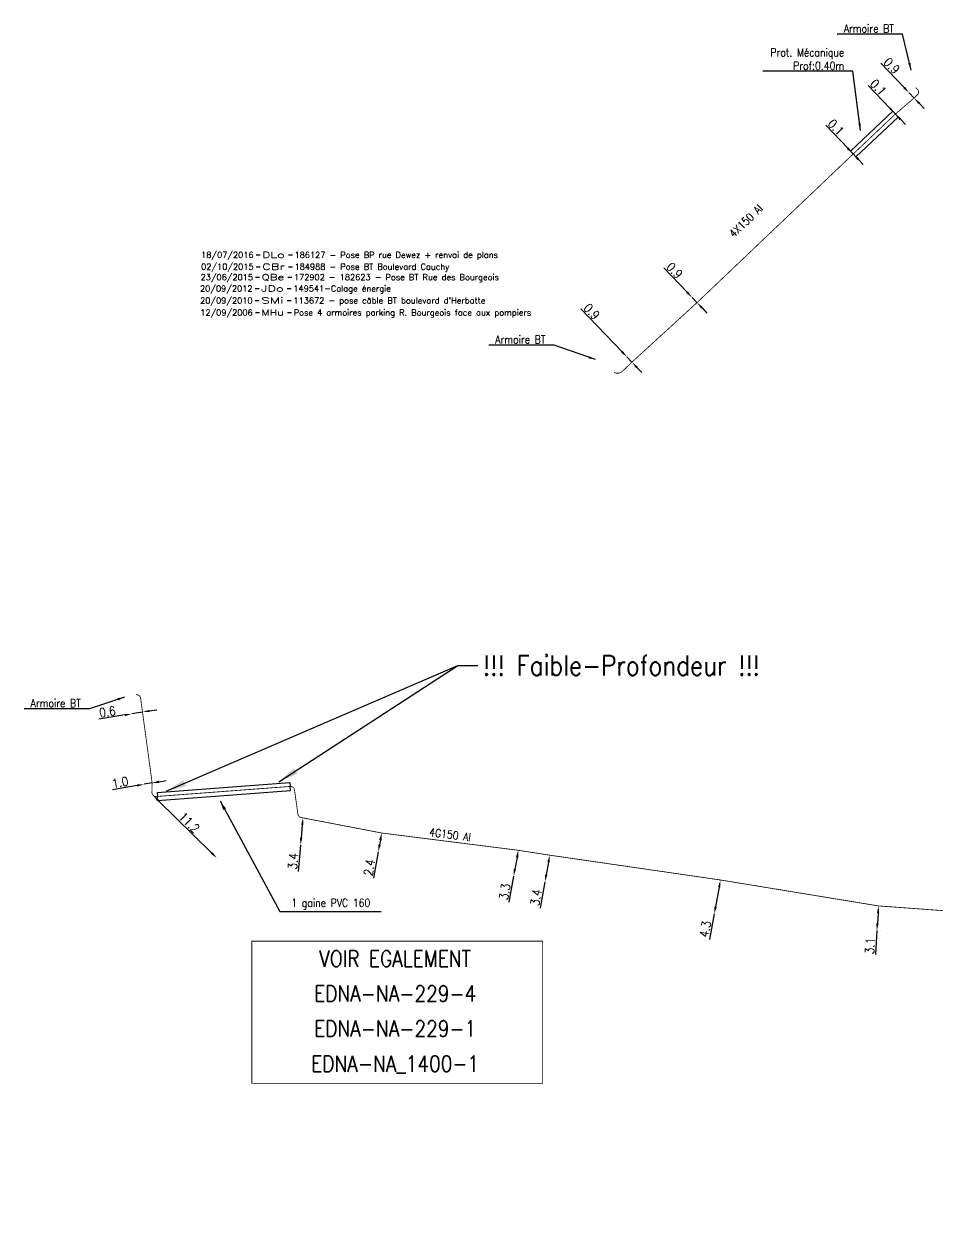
# Model space of a CAD drawing. Header units: millimetres. Extents: x 184994 to 186004, y 128000 to 129009.
# Drawn here: x 185491.3 to 185605.4, y 128396.6 to 128547.5 of the extents above; entities that cross this region are included whole.
import ezdxf
from ezdxf.enums import TextEntityAlignment as Align

# ---------------------------------------------------------------- set-up
doc = ezdxf.new("R2010")
doc.units = ezdxf.units.MM
doc.header["$PDMODE"] = 34
doc.linetypes.add('B_ST_Al', pattern=[2000, 1000, 1000])
doc.layers.get('0').update_dxf_attribs({"linetype": 'CONTINUOUS'})
doc.layers.get('Defpoints').update_dxf_attribs({"linetype": 'CONTINUOUS'})
for name, color, linetype in [('B_100', 3, 'CONTINUOUS'), ('B_400', 7, 'CONTINUOUS'), ('B_420', 7, 'CONTINUOUS'), ('B_930', 7, 'CONTINUOUS')]:
    doc.layers.add(name, color=color, linetype=linetype)
doc.layers.add('B_910', color=7, linetype='CONTINUOUS', plot=False)
doc.styles.get("Standard").update_dxf_attribs({"font": 'romans.shx', "width": 0.85})
doc.dimstyles.get("Standard").update_dxf_attribs({"dimtxt": 1.5, "dimasz": 1.2, "dimexe": 0.625, "dimexo": 0.625, "dimgap": 0.25, "dimtad": 1, "dimdec": 1, "dimzin": 0, "dimdsep": 46, "dimtxsty": 'Standard', "dimcen": -0.5, "dimadec": 0, "dimazin": 0, "dimtfac": 1, "dimtdec": 1, "dimtmove": 0, "dimatfit": 3, "dimfxl": 0, "dimtolj": 1, "dimtzin": 0, "dimarcsym": 0})

# ---------------------------------------------------------------- blocks, each defined once
blk = doc.blocks.new('*D35')
at = {"layer": 'B_100', "color": 0, "linetype": 'Continuous', "lineweight": -2, "transparency": 16777216}
for p, q in [((185574.11, 128514.02), (185571.19, 128517.07)), ((185575.35, 128512.72), (185574.73, 128513.37)), ((185575.98, 128512.07), (185576.6, 128511.42))]:
    blk.add_line(p, q, dxfattribs=at)
at = {"layer": 'B_100', "color": 0, "linetype": 'Continuous', "transparency": 16777216}
for points in [[(185574.22, 128514.12), (185574, 128513.91), (185574.73, 128513.37)], [(185576.08, 128512.17), (185575.87, 128511.96), (185575.35, 128512.72)]]:
    blk.add_solid(points, dxfattribs=at)
at = {"layer": 'Defpoints', "color": 0, "linetype": 'Continuous', "transparency": 16777216}
for p in [(185574.73, 128513.37), (185574.73, 128513.37), (185575.35, 128512.72)]:
    blk.add_point(p, dxfattribs=at)
at = {"layer": 'B_100', "color": 0, "linetype": 'Continuous', "transparency": 16777216, "insert": (185572.54, 128516.74), "char_height": 1.125, "attachment_point": 5, "rotation": 313.7562}
blk.add_mtext('\\A1;0.9', dxfattribs=at)
blk = doc.blocks.new('*D36')
at = {"layer": 'B_100', "color": 0, "linetype": 'Continuous', "lineweight": -2, "transparency": 16777216}
for p, q in [((185565.98, 128506.58), (185560.85, 128511.94)), ((185567.22, 128505.28), (185566.6, 128505.93)), ((185567.84, 128504.63), (185568.47, 128503.98))]:
    blk.add_line(p, q, dxfattribs=at)
at = {"layer": 'B_100', "color": 0, "linetype": 'Continuous', "transparency": 16777216}
for points in [[(185566.08, 128506.69), (185565.87, 128506.48), (185566.6, 128505.93)], [(185567.95, 128504.73), (185567.73, 128504.53), (185567.22, 128505.28)]]:
    blk.add_solid(points, dxfattribs=at)
at = {"layer": 'Defpoints', "color": 0, "linetype": 'Continuous', "transparency": 16777216}
for p in [(185566.6, 128505.93), (185566.6, 128505.93), (185567.22, 128505.28)]:
    blk.add_point(p, dxfattribs=at)
at = {"layer": 'B_100', "color": 0, "linetype": 'Continuous', "transparency": 16777216, "insert": (185562.2, 128511.61), "char_height": 1.125, "attachment_point": 5, "rotation": 313.7562}
blk.add_mtext('\\A1;0.9', dxfattribs=at)
blk = doc.blocks.new('*D37')
at = {"layer": 'B_100', "color": 0, "linetype": 'Continuous', "lineweight": -2, "transparency": 16777216}
for p, q in [((185594.18, 128532.01), (185591.45, 128534.87)), ((185594.87, 128531.29), (185594.8, 128531.36)), ((185595.49, 128530.63), (185596.11, 128529.98))]:
    blk.add_line(p, q, dxfattribs=at)
at = {"layer": 'B_100', "color": 0, "linetype": 'Continuous', "transparency": 16777216}
for points in [[(185594.29, 128532.11), (185594.07, 128531.91), (185594.8, 128531.36)], [(185595.6, 128530.74), (185595.38, 128530.53), (185594.87, 128531.29)]]:
    blk.add_solid(points, dxfattribs=at)
at = {"layer": 'Defpoints', "color": 0, "linetype": 'Continuous', "transparency": 16777216}
for p in [(185594.8, 128531.36), (185594.8, 128531.36), (185594.87, 128531.29)]:
    blk.add_point(p, dxfattribs=at)
at = {"layer": 'B_100', "color": 0, "linetype": 'Continuous', "transparency": 16777216, "insert": (185592.72, 128534.63), "char_height": 1.125, "attachment_point": 5, "rotation": 313.6332}
blk.add_mtext('\\A1;0.1', dxfattribs=at)
blk = doc.blocks.new('*D38')
at = {"layer": 'B_100', "color": 0, "linetype": 'Continuous', "lineweight": -2, "transparency": 16777216}
for p, q in [((185599.45, 128537), (185596.72, 128539.86)), ((185600.14, 128536.28), (185600.08, 128536.35)), ((185599.74, 128536.03), (185599.74, 128536.03)), ((185599.8, 128535.95), (185599.8, 128535.95)), ((185600.77, 128535.62), (185601.39, 128534.97))]:
    blk.add_line(p, q, dxfattribs=at)
at = {"layer": 'B_100', "color": 0, "linetype": 'Continuous', "transparency": 16777216}
for points in [[(185599.56, 128537.1), (185599.35, 128536.9), (185600.08, 128536.35)], [(185600.87, 128535.73), (185600.66, 128535.52), (185600.14, 128536.28)]]:
    blk.add_solid(points, dxfattribs=at)
at = {"layer": 'Defpoints', "color": 0, "linetype": 'Continuous', "transparency": 16777216}
for p in [(185600.08, 128536.35), (185600.08, 128536.35), (185600.14, 128536.28)]:
    blk.add_point(p, dxfattribs=at)
at = {"layer": 'B_100', "color": 0, "linetype": 'Continuous', "transparency": 16777216, "insert": (185597.99, 128539.62), "char_height": 1.125, "attachment_point": 5, "rotation": 313.6332}
blk.add_mtext('\\A1;0.1', dxfattribs=at)
blk = doc.blocks.new('*D39')
at = {"layer": 'B_100', "color": 0, "linetype": 'Continuous', "lineweight": -2, "transparency": 16777216}
for p, q in [((185601.24, 128539.58), (185598.33, 128542.64)), ((185602.48, 128538.28), (185601.86, 128538.93)), ((185603.11, 128537.63), (185603.73, 128536.98))]:
    blk.add_line(p, q, dxfattribs=at)
at = {"layer": 'B_100', "color": 0, "linetype": 'Continuous', "transparency": 16777216}
for points in [[(185601.35, 128539.69), (185601.13, 128539.48), (185601.86, 128538.93)], [(185603.21, 128537.73), (185603, 128537.53), (185602.48, 128538.28)]]:
    blk.add_solid(points, dxfattribs=at)
at = {"layer": 'Defpoints', "color": 0, "linetype": 'Continuous', "transparency": 16777216}
for p in [(185601.86, 128538.93), (185601.86, 128538.93), (185602.48, 128538.28)]:
    blk.add_point(p, dxfattribs=at)
at = {"layer": 'B_100', "color": 0, "linetype": 'Continuous', "transparency": 16777216, "insert": (185599.68, 128542.31), "char_height": 1.125, "attachment_point": 5, "rotation": 313.6332}
blk.add_mtext('\\A1;0.9', dxfattribs=at)
blk = doc.blocks.new('GIS_MODF')
at = {"color": 0, "linetype": 'Continuous', "flags": 128}
for points in [[(-2.26, -0.01), (-1.76, -0.01)], [(1.76, -0.01), (2.26, -0.01)]]:
    blk.add_lwpolyline(points, dxfattribs=at)
at = {"color": 0, "linetype": 'Continuous'}
blk.add_attdef('DATE', text='', height=0.75, dxfattribs=at).set_placement((-2.58, -0.39), align=Align.RIGHT)
at = {"color": 0, "linetype": 'Continuous', "width": 3.590909}
blk.add_attdef('USER', text='', height=0.75, dxfattribs=at).set_placement((-1.52, -0.39), (1.31, -0.39), align=Align.FIT)
at = {"color": 0, "linetype": 'Continuous'}
blk.add_attdef('DESC', (2.53, -0.39), '', height=0.75, dxfattribs=at)
blk = doc.blocks.new('*D647')
at = {"layer": 'B_100', "color": 0, "linetype": 'Continuous', "lineweight": -2, "transparency": 16777216}
blk.add_line((185514.73, 128443.94), (185508.02, 128450.52), dxfattribs=at)
at = {"layer": 'B_100', "color": 0, "linetype": 'Continuous', "transparency": 16777216}
for points in [[(185508.12, 128450.63), (185507.91, 128450.42), (185507.38, 128451.15)], [(185514.83, 128444.04), (185514.62, 128443.83), (185515.37, 128443.31)]]:
    blk.add_solid(points, dxfattribs=at)
at = {"layer": 'Defpoints', "color": 0, "linetype": 'Continuous', "transparency": 16777216}
for p in [(185507.38, 128451.15), (185507.38, 128451.15), (185515.37, 128443.31)]:
    blk.add_point(p, dxfattribs=at)
at = {"layer": 'B_100', "color": 0, "linetype": 'Continuous', "transparency": 16777216, "insert": (185511.9, 128447.76), "char_height": 1.125, "attachment_point": 5, "rotation": 315.5277}
blk.add_mtext('\\A1;11.2', dxfattribs=at)
blk = doc.blocks.new('*D648')
at = {"layer": 'B_100', "color": 0, "linetype": 'Continuous', "lineweight": -2, "transparency": 16777216}
for p, q in [((185503.86, 128461.2), (185500.63, 128460.66)), ((185506.07, 128461.56), (185504.75, 128461.34)), ((185504.83, 128460.88), (185504.83, 128460.88)), ((185506.96, 128461.71), (185507.84, 128461.85))]:
    blk.add_line(p, q, dxfattribs=at)
at = {"layer": 'B_100', "color": 0, "linetype": 'Continuous', "transparency": 16777216}
for points in [[(185503.84, 128461.34), (185503.89, 128461.05), (185504.75, 128461.34)], [(185506.93, 128461.85), (185506.98, 128461.56), (185506.07, 128461.56)]]:
    blk.add_solid(points, dxfattribs=at)
at = {"layer": 'Defpoints', "color": 0, "linetype": 'Continuous', "transparency": 16777216}
for p in [(185504.75, 128461.34), (185504.75, 128461.34), (185506.07, 128461.56)]:
    blk.add_point(p, dxfattribs=at)
at = {"layer": 'B_100', "color": 0, "linetype": 'Continuous', "transparency": 16777216, "insert": (185501.68, 128461.6), "char_height": 1.125, "attachment_point": 5, "rotation": 9.3765}
blk.add_mtext('\\A1;0.6', dxfattribs=at)
blk = doc.blocks.new('*D649')
at = {"layer": 'B_100', "color": 0, "linetype": 'Continuous', "lineweight": -2, "transparency": 16777216}
for p, q in [((185505.39, 128452.39), (185502.3, 128451.85)), ((185506.2, 128453), (185506.2, 128453)), ((185507.27, 128452.71), (185506.28, 128452.54)), ((185507.19, 128453.17), (185507.19, 128453.17)), ((185508.15, 128452.86), (185509.04, 128453.02))]:
    blk.add_line(p, q, dxfattribs=at)
at = {"layer": 'B_100', "color": 0, "linetype": 'Continuous', "transparency": 16777216}
for points in [[(185505.37, 128452.53), (185505.42, 128452.24), (185506.28, 128452.54)], [(185508.13, 128453.01), (185508.18, 128452.72), (185507.27, 128452.71)]]:
    blk.add_solid(points, dxfattribs=at)
at = {"layer": 'Defpoints', "color": 0, "linetype": 'Continuous', "transparency": 16777216}
for p in [(185506.28, 128452.54), (185506.28, 128452.54), (185507.27, 128452.71)]:
    blk.add_point(p, dxfattribs=at)
at = {"layer": 'B_100', "color": 0, "linetype": 'Continuous', "transparency": 16777216, "insert": (185503.27, 128452.78), "char_height": 1.125, "attachment_point": 5, "rotation": 9.8537}
blk.add_mtext('\\A1;1.0', dxfattribs=at)
blk = doc.blocks.new('*D674')
at = {"layer": 'B_100', "color": 0, "linetype": 'Continuous', "lineweight": -2, "transparency": 16777216}
for p, q in [((185526.03, 128447.44), (185525.89, 128445.85)), ((185525.81, 128444.95), (185525.51, 128441.64))]:
    blk.add_line(p, q, dxfattribs=at)
at = {"layer": 'B_100', "color": 0, "linetype": 'Continuous', "transparency": 16777216}
for points in [[(185525.89, 128447.46), (185526.18, 128447.43), (185526.12, 128448.34)], [(185525.74, 128445.86), (185526.04, 128445.83), (185525.81, 128444.95)]]:
    blk.add_solid(points, dxfattribs=at)
at = {"layer": 'Defpoints', "color": 0, "linetype": 'Continuous', "transparency": 16777216}
for p in [(185526.12, 128448.34), (185525.81, 128444.95), (185525.81, 128444.95)]:
    blk.add_point(p, dxfattribs=at)
at = {"layer": 'B_100', "color": 0, "linetype": 'Continuous', "transparency": 16777216, "insert": (185524.88, 128442.92), "char_height": 1.125, "attachment_point": 5, "rotation": 84.8726}
blk.add_mtext('\\A1;3.4', dxfattribs=at)
blk = doc.blocks.new('*D675')
at = {"layer": 'B_100', "color": 0, "linetype": 'Continuous', "lineweight": -2, "transparency": 16777216}
for p, q in [((185535.79, 128445.56), (185535.68, 128444.97)), ((185535.52, 128444.09), (185534.93, 128440.82))]:
    blk.add_line(p, q, dxfattribs=at)
at = {"layer": 'B_100', "color": 0, "linetype": 'Continuous', "transparency": 16777216}
for points in [[(185535.64, 128445.59), (185535.93, 128445.54), (185535.95, 128446.45)], [(185535.53, 128445), (185535.83, 128444.95), (185535.52, 128444.09)]]:
    blk.add_solid(points, dxfattribs=at)
at = {"layer": 'Defpoints', "color": 0, "linetype": 'Continuous', "transparency": 16777216}
for p in [(185535.95, 128446.45), (185535.52, 128444.09), (185535.52, 128444.09)]:
    blk.add_point(p, dxfattribs=at)
at = {"layer": 'B_100', "color": 0, "linetype": 'Continuous', "transparency": 16777216, "insert": (185534.41, 128442.14), "char_height": 1.125, "attachment_point": 5, "rotation": 79.7897}
blk.add_mtext('\\A1;2.4', dxfattribs=at)
blk = doc.blocks.new('*D676')
at = {"layer": 'B_100', "color": 0, "linetype": 'Continuous', "lineweight": -2, "transparency": 16777216}
for p, q in [((185552.86, 128443.4), (185552.59, 128441.93)), ((185552.43, 128441.04), (185551.85, 128437.81))]:
    blk.add_line(p, q, dxfattribs=at)
at = {"layer": 'B_100', "color": 0, "linetype": 'Continuous', "transparency": 16777216}
for points in [[(185552.71, 128443.43), (185553.01, 128443.38), (185553.02, 128444.29)], [(185552.45, 128441.95), (185552.74, 128441.9), (185552.43, 128441.04)]]:
    blk.add_solid(points, dxfattribs=at)
at = {"layer": 'Defpoints', "color": 0, "linetype": 'Continuous', "transparency": 16777216}
for p in [(185553.02, 128444.29), (185552.43, 128441.04), (185552.43, 128441.04)]:
    blk.add_point(p, dxfattribs=at)
at = {"layer": 'B_100', "color": 0, "linetype": 'Continuous', "transparency": 16777216, "insert": (185551.33, 128439.12), "char_height": 1.125, "attachment_point": 5, "rotation": 79.7897}
blk.add_mtext('\\A1;3.3', dxfattribs=at)
blk = doc.blocks.new('*D677')
at = {"layer": 'B_100', "color": 0, "linetype": 'Continuous', "lineweight": -2, "transparency": 16777216}
for p, q in [((185556.79, 128442.8), (185556.5, 128441.22)), ((185556.34, 128440.34), (185555.75, 128437.06))]:
    blk.add_line(p, q, dxfattribs=at)
at = {"layer": 'B_100', "color": 0, "linetype": 'Continuous', "transparency": 16777216}
for points in [[(185556.64, 128442.82), (185556.93, 128442.77), (185556.95, 128443.68)], [(185556.35, 128441.25), (185556.65, 128441.19), (185556.34, 128440.34)]]:
    blk.add_solid(points, dxfattribs=at)
at = {"layer": 'Defpoints', "color": 0, "linetype": 'Continuous', "transparency": 16777216}
for p in [(185556.95, 128443.68), (185556.34, 128440.34), (185556.34, 128440.34)]:
    blk.add_point(p, dxfattribs=at)
at = {"layer": 'B_100', "color": 0, "linetype": 'Continuous', "transparency": 16777216, "insert": (185555.23, 128438.39), "char_height": 1.125, "attachment_point": 5, "rotation": 79.7778}
blk.add_mtext('\\A1;3.4', dxfattribs=at)
blk = doc.blocks.new('*D678')
at = {"layer": 'B_100', "color": 0, "linetype": 'Continuous', "lineweight": -2, "transparency": 16777216}
for p, q in [((185578.13, 128439.7), (185577.67, 128437.24)), ((185578.75, 128440.5), (185578.75, 128440.5)), ((185577.51, 128436.36), (185576.91, 128433.13)), ((185577.97, 128436.27), (185577.97, 128436.27))]:
    blk.add_line(p, q, dxfattribs=at)
at = {"layer": 'B_100', "color": 0, "linetype": 'Continuous', "transparency": 16777216}
for points in [[(185577.98, 128439.73), (185578.27, 128439.67), (185578.29, 128440.58)], [(185577.52, 128437.27), (185577.82, 128437.21), (185577.51, 128436.36)]]:
    blk.add_solid(points, dxfattribs=at)
at = {"layer": 'Defpoints', "color": 0, "linetype": 'Continuous', "transparency": 16777216}
for p in [(185578.29, 128440.58), (185577.51, 128436.36), (185577.51, 128436.36)]:
    blk.add_point(p, dxfattribs=at)
at = {"layer": 'B_100', "color": 0, "linetype": 'Continuous', "transparency": 16777216, "insert": (185576.39, 128434.44), "char_height": 1.125, "attachment_point": 5, "rotation": 79.4835}
blk.add_mtext('\\A1;4.3', dxfattribs=at)
blk = doc.blocks.new('*D679')
at = {"layer": 'B_100', "color": 0, "linetype": 'Continuous', "lineweight": -2, "transparency": 16777216}
for p, q in [((185598.5, 128437.31), (185598.5, 128437.31)), ((185597.97, 128436.44), (185597.89, 128435.14)), ((185597.83, 128434.25), (185597.64, 128431.25)), ((185598.3, 128434.22), (185598.3, 128434.22))]:
    blk.add_line(p, q, dxfattribs=at)
at = {"layer": 'B_100', "color": 0, "linetype": 'Continuous', "transparency": 16777216}
for points in [[(185597.82, 128436.45), (185598.12, 128436.43), (185598.03, 128437.34)], [(185597.74, 128435.15), (185598.04, 128435.14), (185597.83, 128434.25)]]:
    blk.add_solid(points, dxfattribs=at)
at = {"layer": 'Defpoints', "color": 0, "linetype": 'Continuous', "transparency": 16777216}
for p in [(185598.03, 128437.34), (185597.83, 128434.25), (185597.83, 128434.25)]:
    blk.add_point(p, dxfattribs=at)
at = {"layer": 'B_100', "color": 0, "linetype": 'Continuous', "transparency": 16777216, "insert": (185596.96, 128432.34), "char_height": 1.125, "attachment_point": 5, "rotation": 86.3912}
blk.add_mtext('\\A1;3.1', dxfattribs=at)

msp = doc.modelspace()

# ---------------------------------------------------------------- linework, layer by layer
at = {"layer": 'B_100', "linetype": 'B_ST_Al', "const_width": 0.1, "flags": 128}
for points in [[(185602.67, 128539.58), (185602.8, 128539.44, -0.481232), (185602.88, 128538.67), (185602.48, 128538.28), (185600.14, 128536.28), (185594.87, 128531.29), (185575.35, 128512.72), (185567.22, 128505.28), (185566.04, 128504.15, -0.321987), (185564.99, 128504)], [(185505.26, 128463.72), (185505.26, 128463.72, -0.421938), (185505.83, 128463.3), (185507.27, 128452.71), (185507.24, 128451.57, 0.507181), (185507.93, 128451.02), (185524.52, 128452.27, -0.394527), (185525.05, 128451.84), (185525.49, 128448.8, 0.319722), (185525.89, 128448.38), (185526.12, 128448.34), (185535.95, 128446.45), (185553.02, 128444.29), (185556.95, 128443.68), (185578.29, 128440.58), (185598.03, 128437.34), (185609.82, 128436.48), (185616.15, 128434.95), (185618.78, 128434.02), (185625.68, 128431.03), (185632.01, 128428.3), (185639.24, 128423.73), (185644.44, 128418.73), (185647.19, 128414.81), (185657.43, 128398.85, 0.18622), (185658.01, 128398.43), (185664.52, 128396.67), (185665.57, 128396.84), (185666.35, 128397.38), (185667.11, 128398.44), (185667.11, 128398.44), (185667.64, 128399.31), (185674.39, 128410.19, 0.444681), (185674.18, 128410.9), (185671.61, 128412.15)]]:
    msp.add_lwpolyline(points, format="xyb", dxfattribs=at)
at = {"layer": 'B_400', "color": 7, "linetype": 'CONTINUOUS'}
for p, q in [((185507.89, 128451.51), (185524.48, 128452.77)), ((185507.96, 128450.52), (185524.56, 128451.77)), ((185524.48, 128452.77), (185524.52, 128452.27)), ((185524.56, 128451.77), (185524.52, 128452.27)), ((185507.89, 128451.51), (185507.93, 128451.02)), ((185507.96, 128450.52), (185507.93, 128451.02))]:
    msp.add_line(p, q, dxfattribs=at)
at = {"layer": 'B_420', "color": 7, "linetype": 'CONTINUOUS'}
for p, q in [((185594.52, 128531.65), (185599.81, 128536.64)), ((185599.81, 128536.64), (185600.15, 128536.27)), ((185600.49, 128535.91), (185600.15, 128536.27)), ((185595.21, 128530.92), (185600.49, 128535.91)), ((185594.52, 128531.65), (185594.87, 128531.29)), ((185595.21, 128530.92), (185594.87, 128531.29))]:
    msp.add_line(p, q, dxfattribs=at)
at = {"layer": 'B_930', "const_width": 0.1}
msp.add_lwpolyline([(185519.72, 128432.93), (185556.06, 128432.93), (185556.06, 128415.18), (185519.72, 128415.18)], close=True, dxfattribs=at)

# ---------------------------------------------------------------- block references
at = {"layer": 'B_910'}
ref = msp.add_blockref('GIS_MODF', (185522.53, 128518.69), dxfattribs=at)
ref.add_attrib('DATE', '18/07/2016', dxfattribs={"layer": '0', "color": 0, "linetype": 'Continuous', "height": 0.75}).set_placement((185519.95, 128518.3), align=Align.RIGHT)
ref.add_attrib('USER', 'DLo', dxfattribs={"layer": '0', "color": 0, "linetype": 'Continuous', "height": 0.75, "width": 1.462963}).set_placement((185521.01, 128518.3), (185523.83, 128518.3), align=Align.FIT)
ref.add_attrib('DESC', '186127 - Pose BP rue Dewez + renvoi de plans', (185525.06, 128518.3), dxfattribs={"layer": '0', "color": 0, "linetype": 'Continuous', "height": 0.75})
ref = msp.add_blockref('GIS_MODF', (185522.53, 128517.22), dxfattribs=at)
ref.add_attrib('DATE', '02/10/2015', dxfattribs={"layer": '0', "color": 0, "linetype": 'Continuous', "height": 0.75}).set_placement((185519.95, 128516.83), align=Align.RIGHT)
ref.add_attrib('USER', 'CBr', dxfattribs={"layer": '0', "color": 0, "linetype": 'Continuous', "height": 0.75, "width": 1.462963}).set_placement((185521.01, 128516.83), (185523.84, 128516.83), align=Align.FIT)
ref.add_attrib('DESC', '184988 - Pose BT Boulevard Cauchy', (185525.06, 128516.83), dxfattribs={"layer": '0', "color": 0, "linetype": 'Continuous', "height": 0.75})
ref = msp.add_blockref('GIS_MODF', (185522.46, 128515.9), dxfattribs=at)
ref.add_attrib('DATE', '23/06/2015', dxfattribs={"layer": '0', "color": 0, "linetype": 'Continuous', "height": 0.75}).set_placement((185519.88, 128515.52), align=Align.RIGHT)
ref.add_attrib('USER', 'QBe', dxfattribs={"layer": '0', "color": 0, "linetype": 'Continuous', "height": 0.75, "width": 1.362069}).set_placement((185520.95, 128515.52), (185523.77, 128515.52), align=Align.FIT)
ref.add_attrib('DESC', '172902 - 182623 - Pose BT Rue des Bourgeois', (185524.99, 128515.52), dxfattribs={"layer": '0', "color": 0, "linetype": 'Continuous', "height": 0.75})
ref = msp.add_blockref('GIS_MODF', (185522.39, 128514.49), dxfattribs=at)
ref.add_attrib('DATE', '20/09/2012', dxfattribs={"layer": '0', "color": 0, "linetype": 'Continuous', "height": 0.75}).set_placement((185519.81, 128514.1), align=Align.RIGHT)
ref.add_attrib('USER', 'JDo', dxfattribs={"layer": '0', "color": 0, "linetype": 'Continuous', "height": 0.75, "width": 1.490566}).set_placement((185520.88, 128514.1), (185523.7, 128514.1), align=Align.FIT)
ref.add_attrib('DESC', '149541-Calage énergie', (185524.92, 128514.1), dxfattribs={"layer": '0', "color": 0, "linetype": 'Continuous', "height": 0.75})
ref = msp.add_blockref('GIS_MODF', (185522.4, 128512.99), dxfattribs=at)
ref.add_attrib('DATE', '20/09/2010', dxfattribs={"layer": '0', "color": 0, "linetype": 'Continuous', "height": 0.75}).set_placement((185519.82, 128512.6), align=Align.RIGHT)
ref.add_attrib('USER', 'SMi', dxfattribs={"layer": '0', "color": 0, "linetype": 'Continuous', "height": 0.75, "width": 1.612245}).set_placement((185520.88, 128512.6), (185523.7, 128512.6), align=Align.FIT)
ref.add_attrib('DESC', "113672 - pose câble BT boulevard d'Herbatte", (185524.93, 128512.6), dxfattribs={"layer": '0', "color": 0, "linetype": 'Continuous', "height": 0.75})
ref = msp.add_blockref('GIS_MODF', (185522.43, 128511.49), dxfattribs=at)
ref.add_attrib('DATE', '12/09/2006', dxfattribs={"layer": '0', "color": 0, "linetype": 'Continuous', "height": 0.75}).set_placement((185519.84, 128511.1), align=Align.RIGHT)
ref.add_attrib('USER', 'MHu', dxfattribs={"layer": '0', "color": 0, "linetype": 'Continuous', "height": 0.75, "width": 1.295082}).set_placement((185520.91, 128511.1), (185523.73, 128511.1), align=Align.FIT)
ref.add_attrib('DESC', 'Pose 4 armoires parking R. Bourgeois face aux pompiers', (185524.96, 128511.1), dxfattribs={"layer": '0', "color": 0, "linetype": 'Continuous', "height": 0.75})

# ---------------------------------------------------------------- texts
at = {"layer": 'B_100', "linetype": 'B_ST_Al', "width": 0.85}
msp.add_text('4G150 Al', height=1, rotation=352.7373, dxfattribs=at).set_placement((185541.85, 128446.08))
at = {"layer": 'B_100', "linetype": 'Continuous', "char_height": 1, "attachment_point": 6}
for insert in [(185599.95, 128546.96), (185556.42, 128508.11), (185498.36, 128462.67)]:
    msp.add_mtext('Armoire BT', dxfattribs=dict(at, insert=insert))
at = {"layer": 'B_100', "linetype": 'Continuous', "insert": (185579.6, 128521.13), "char_height": 1, "attachment_point": 4, "rotation": 43.9327}
msp.add_mtext('\\A1;4X150 Al', dxfattribs=at)
at = {"layer": 'B_400', "insert": (185524.66, 128437.56), "char_height": 1, "attachment_point": 4}
msp.add_mtext('1 gaine PVC 160', dxfattribs=at)
at = {"layer": 'B_420'}
for s, insert, char_height, attachment_point in [('\\A1;Prot. Mécanique\\PProf:0.40m', (185593.74, 128543.15), 1, 6), ('!!! Faible-Profondeur !!!', (185548.61, 128467.39), 2.5, 4)]:
    msp.add_mtext(s, dxfattribs=dict(at, insert=insert, char_height=char_height, attachment_point=attachment_point))
at = {"layer": 'B_930', "width": 0.85}
for s, p in [('VOIR EGALEMENT', (185537.64, 128429.75)), ('EDNA-NA-229-4', (185537.64, 128425.38)), ('EDNA-NA-229-1', (185537.64, 128421.01)), ('EDNA-NA_1400-1', (185537.64, 128416.63))]:
    msp.add_text(s, height=2, dxfattribs=at).set_placement(p, align=Align.CENTER)

# ---------------------------------------------------------------- dimensions: what is measured, and where the dimension line sits
at = {"layer": 'B_100', "linetype": 'Continuous'}
for base, p1, p2, angle, picture, middle, dimtype in [((185601.86, 128538.93), (185602.48, 128538.28), (185601.86, 128538.93), 133.6332, '*D39', (185599.13, 128541.8), 161), ((185600.08, 128536.35), (185600.14, 128536.28), (185600.08, 128536.35), 133.6332, '*D38', (185597.45, 128539.1), 161), ((185594.8, 128531.36), (185594.87, 128531.29), (185594.8, 128531.36), 133.6332, '*D37', (185592.17, 128534.11), 161), ((185574.73, 128513.37), (185575.35, 128512.72), (185574.73, 128513.37), 133.7562, '*D35', (185572, 128516.22), 161), ((185566.6, 128505.93), (185567.22, 128505.28), (185566.6, 128505.93), 133.7562, '*D36', (185561.65, 128511.09), 161), ((185506.28, 128452.54), (185507.27, 128452.71), (185506.28, 128452.54), 9.8537, '*D649', (185503.4, 128452.04), 160), ((185507.38, 128451.15), (185515.37, 128443.31), (185507.38, 128451.15), 315.5277, '*D647', (185511.37, 128447.23), 160), ((185525.81, 128444.95), (185526.12, 128448.34), (185525.81, 128444.95), 84.8726, '*D674', (185525.62, 128442.85), 160), ((185535.52, 128444.09), (185535.95, 128446.45), (185535.52, 128444.09), 79.7897, '*D675', (185535.15, 128442.01), 160), ((185552.43, 128441.04), (185553.02, 128444.29), (185552.43, 128441.04), 79.7897, '*D676', (185552.06, 128438.98), 160), ((185556.34, 128440.34), (185556.95, 128443.68), (185556.34, 128440.34), 79.7778, '*D677', (185555.97, 128438.26), 160), ((185577.51, 128436.36), (185578.29, 128440.58), (185577.51, 128436.36), 79.4835, '*D678', (185577.13, 128434.3), 160), ((185597.83, 128434.25), (185598.03, 128437.34), (185597.83, 128434.25), 86.3912, '*D679', (185597.71, 128432.3), 160)]:
    dim = msp.add_linear_dim(base=base, p1=p1, p2=p2, angle=angle, dimstyle='Standard', override={"dimscale": 0.75}, dxfattribs=at)
    dim.commit()
    dim.dimension.update_dxf_attribs({"geometry": picture, "text_midpoint": middle, "dimtype": dimtype})
dim = msp.add_linear_dim(base=(185504.75, 128461.34), p1=(185506.07, 128461.56), p2=(185504.75, 128461.34), angle=9.3765, text='0.6', dimstyle='Standard', override={"dimscale": 0.75}, dxfattribs=at)
dim.commit()
dim.dimension.update_dxf_attribs({"geometry": '*D648', "text_midpoint": (185501.8, 128460.86), "dimtype": 160})

# ---------------------------------------------------------------- leaders
at = {"layer": 'B_100', "linetype": 'Continuous', "annotation_type": 0, "has_hookline": 1, "hookline_direction": 1, "text_width": 7.08}
for points in [[(185602.1, 128541.75), (185601.04, 128546.28), (185600.14, 128546.28)], [(185562.65, 128505.6), (185557.5, 128507.42), (185556.6, 128507.42)], [(185503.83, 128463.44), (185499.45, 128461.98), (185498.55, 128461.98)]]:
    msp.add_leader(points, dimstyle='Standard', override={"dimscale": 0.75}, dxfattribs=at)
at = {"layer": 'B_400', "annotation_type": 0, "has_hookline": 1, "hookline_direction": 0, "text_width": 11.21}
msp.add_leader([(185515.76, 128450.47), (185523.21, 128436.64), (185524.41, 128436.64)], dimstyle='Standard', dxfattribs=at)
at = {"layer": 'B_420', "annotation_type": 0, "has_hookline": 1}
for points, override, hookline_direction, text_width in [([(185595.77, 128534.22), (185594.83, 128541.63), (185593.93, 128541.63)], {"dimscale": 0.75}, 1, 10.16), ([(185509.04, 128451.68), (185545.48, 128467.39), (185547.98, 128467.39)], {"dimasz": 2.5, "dimgap": -0.63, "dimtad": 0}, 0, 38.65)]:
    msp.add_leader(points, dimstyle='Standard', override=override, dxfattribs=dict(at, hookline_direction=hookline_direction, text_width=text_width))
at = {"layer": 'B_420'}
msp.add_leader([(185523.12, 128452.84), (185545.48, 128467.39)], dimstyle='Standard', override={"dimasz": 2.5, "dimgap": -0.63, "dimtad": 0}, dxfattribs=at)

doc.saveas('drawing.dxf')
